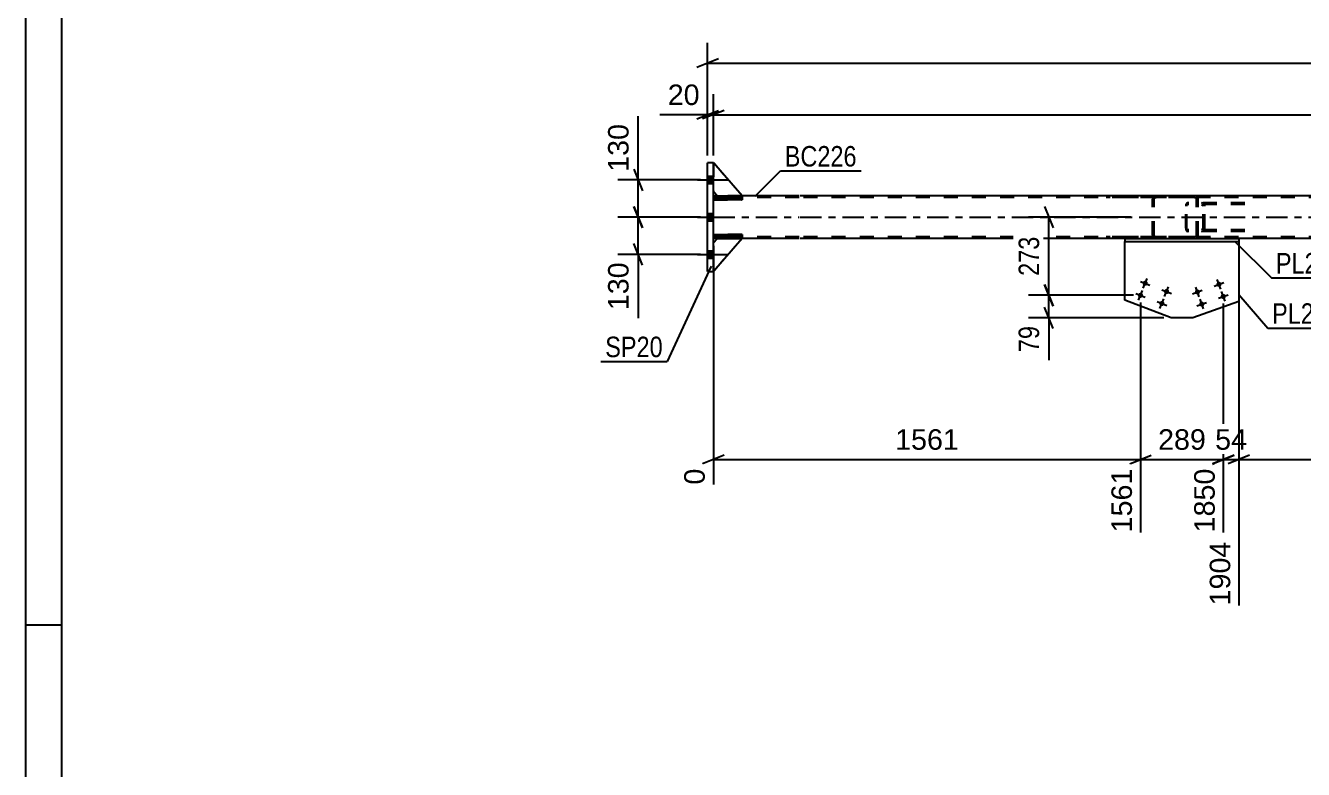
# Model space of a CAD drawing. Header units: millimetres. Extents: x -54 to 787, y -402 to 192.
# Drawn here: x -53.8 to 124.7, y -273.3 to -169.4 of the extents above; entities that cross this region are included whole.
import ezdxf

# ---------------------------------------------------------------- set-up
doc = ezdxf.new("R2010")
doc.units = ezdxf.units.MM
doc.linetypes.add('DXK_LINE_DOT2', pattern=[3.9198, 1.9599, -1.9599])
doc.linetypes.add('DXK_LINE_DOT3', pattern=[5.9187, 2.979, -0.9799, 0.9799, -0.9799])
doc.styles.add('Arial', font='ARIAL.TTF', dxfattribs={"height": 0.2})
doc.styles.add('Arial Narrow', font='ARIALN.TTF', dxfattribs={"height": 0.2})

# ---------------------------------------------------------------- blocks, each defined once
blk = doc.blocks.new('Unknown-122573057-1115')
at = {"color": 5, "linetype": 'Continuous'}
for p, q in [((-53.78, 191.89), (-53.78, -402.11)), ((-48.78, 186.89), (-48.78, -397.11)), ((-48.78, -253.11), (-53.78, -253.11))]:
    blk.add_line(p, q, dxfattribs=at)
blk = doc.blocks.new('Part-122573057-5070 - 5004')
at = {"color": 7, "linetype": 'DXK_LINE_DOT2'}
for p, q in [((46.27, -193.39), (42.27, -193.39)), ((42.27, -193.39), (42.27, -193.71)), ((42.27, -193.71), (42.27, -193.39)), ((42.27, -193.71), (46.27, -193.71)), ((42.87, -193.71), (42.87, -193.39)), ((46.27, -193.71), (46.27, -193.39))]:
    blk.add_line(p, q, dxfattribs=at)
blk = doc.blocks.new('Part-122573057-5018 - 5004')
at = {"color": 2, "linetype": 'Continuous'}
for p, q in [((42.27, -199.75), (42.87, -199.15)), ((46.27, -199.15), (42.27, -203.75)), ((42.87, -199.15), (46.27, -199.15))]:
    blk.add_line(p, q, dxfattribs=at)
at = {"color": 7, "linetype": 'DXK_LINE_DOT2'}
blk.add_line((42.27, -203.75), (42.27, -199.75), dxfattribs=at)
blk = doc.blocks.new('Part-122573057-5194 - 5004')
at = {"color": 7, "linetype": 'DXK_LINE_DOT2'}
for p, q in [((109.46, -193.15), (97.1, -193.15)), ((109.46, -193.39), (97.1, -193.39)), ((103.62, -193.44), (103.59, -193.63)), ((103.59, -198.67), (103.59, -193.63)), ((103.84, -193.63), (103.86, -193.54)), ((103.84, -198.67), (103.84, -193.63)), ((103.86, -193.54), (103.92, -193.46)), ((104.1, -193.15), (103.9, -193.18)), ((103.92, -193.46), (104, -193.41)), ((104, -193.41), (104.1, -193.39)), ((109.66, -193.18), (109.46, -193.15)), ((109.46, -193.39), (109.56, -193.41)), ((109.56, -193.41), (109.64, -193.46)), ((109.64, -193.46), (109.7, -193.54)), ((109.7, -193.54), (109.72, -193.63)), ((109.72, -198.67), (109.72, -193.63)), ((109.97, -193.63), (109.93, -193.44)), ((109.97, -198.67), (109.97, -193.63)), ((109.46, -198.91), (97.1, -198.91)), ((109.46, -199.15), (97.1, -199.15)), ((103.59, -198.67), (103.62, -198.85)), ((103.86, -198.76), (103.84, -198.67)), ((103.92, -198.84), (103.86, -198.76)), ((103.9, -199.11), (104.1, -199.15)), ((104, -198.89), (103.92, -198.84)), ((104.1, -198.91), (104, -198.89)), ((109.56, -198.89), (109.46, -198.91)), ((109.46, -199.15), (109.66, -199.11)), ((109.64, -198.84), (109.56, -198.89)), ((109.7, -198.76), (109.64, -198.84)), ((109.72, -198.67), (109.7, -198.76)), ((109.93, -198.85), (109.97, -198.67))]:
    blk.add_line(p, q, dxfattribs=at)
for centre, start, end in [((104.08, -193.65), 110.7583, 155.68), ((109.48, -193.65), 24.32, 69.2417), ((104.08, -198.65), 204.32, 249.2417), ((109.48, -198.65), 290.7583, 335.68)]:
    blk.add_arc(centre, 0.496, start, end, dxfattribs=at)
blk = doc.blocks.new('Part-122573057-5137 - 5004')
at = {"color": 2, "linetype": 'Continuous'}
for p, q in [((42.27, -198.59), (46.27, -198.59)), ((42.27, -198.59), (42.27, -198.91)), ((46.27, -198.91), (42.27, -198.91)), ((46.27, -198.59), (46.27, -198.91))]:
    blk.add_line(p, q, dxfattribs=at)
at = {"color": 7, "linetype": 'DXK_LINE_DOT2'}
for p, q in [((42.27, -198.91), (42.27, -198.59)), ((42.87, -198.91), (42.87, -198.59))]:
    blk.add_line(p, q, dxfattribs=at)
blk = doc.blocks.new('Part-122573057-5037 - 5004')
at = {"color": 7, "linetype": 'DXK_LINE_DOT2'}
for p, q in [((46.27, -198.59), (42.27, -198.59)), ((42.27, -198.59), (42.27, -198.91)), ((42.27, -198.91), (42.27, -198.59)), ((42.27, -198.91), (46.27, -198.91)), ((42.87, -198.91), (42.87, -198.59)), ((46.27, -198.91), (46.27, -198.59))]:
    blk.add_line(p, q, dxfattribs=at)
blk = doc.blocks.new('Part-122573057-5162 - 5004')
at = {"color": 2, "linetype": 'Continuous'}
for p, q in [((99.74, -207.72), (99.74, -199.55)), ((115.65, -199.55), (115.65, -207.94)), ((106.19, -210.21), (99.74, -207.72)), ((115.65, -207.94), (109.24, -210.21)), ((109.24, -210.21), (106.19, -210.21))]:
    blk.add_line(p, q, dxfattribs=at)
at = {"color": 7, "linetype": 'DXK_LINE_DOT2'}
blk.add_line((99.74, -199.55), (115.65, -199.55), dxfattribs=at)
blk = doc.blocks.new('Part-122573057-5066 - 5004')
at = {"color": 2, "linetype": 'Continuous'}
for p, q in [((42.27, -188.55), (41.47, -188.55)), ((41.47, -203.75), (41.47, -188.55)), ((42.27, -203.75), (42.27, -188.55)), ((41.47, -203.75), (42.27, -203.75))]:
    blk.add_line(p, q, dxfattribs=at)
blk = doc.blocks.new('Bolt-122573057-5071 - 5004')
at = {"linetype": 'Continuous'}
for points in [[(112.54, -205.65, -1), (113.22, -205.41, -1)], [(109.53, -206.72, -1), (110.21, -206.48, -1)], [(113.14, -207.34, -1), (113.82, -207.1, -1)], [(110.13, -208.41, -1), (110.81, -208.17, -1)]]:
    blk.add_hatch(color=1, dxfattribs=at).paths.add_polyline_path(points)
at = {"color": 1, "linetype": 'Continuous'}
for p, q in [((113.12, -206.21), (112.64, -204.85)), ((109.19, -206.84), (110.55, -206.36)), ((110.11, -207.28), (109.63, -205.92)), ((112.2, -205.77), (113.56, -205.29)), ((112.81, -207.46), (114.16, -206.98)), ((113.72, -207.9), (113.24, -206.54)), ((109.79, -208.53), (111.15, -208.05)), ((110.71, -208.97), (110.23, -207.61))]:
    blk.add_line(p, q, dxfattribs=at)
blk = doc.blocks.new('Part-122573057-5073 - 5004')
at = {"color": 2, "linetype": 'Continuous'}
for p, q in [((42.27, -193.39), (46.27, -193.39)), ((42.27, -193.39), (42.27, -193.71)), ((46.27, -193.71), (42.27, -193.71)), ((46.27, -193.39), (46.27, -193.71))]:
    blk.add_line(p, q, dxfattribs=at)
at = {"color": 7, "linetype": 'DXK_LINE_DOT2'}
for p, q in [((42.27, -193.71), (42.27, -193.39)), ((42.87, -193.71), (42.87, -193.39))]:
    blk.add_line(p, q, dxfattribs=at)
blk = doc.blocks.new('Part-122573057-5111 - 5004')
at = {"color": 7, "linetype": 'DXK_LINE_DOT2'}
for p, q in [((108.26, -194.44), (108.23, -194.63)), ((108.31, -194.29), (108.26, -194.44)), ((108.4, -194.18), (108.31, -194.29)), ((108.38, -194.54), (108.41, -194.46)), ((108.5, -194.15), (108.4, -194.18)), ((108.41, -194.46), (108.45, -194.41)), ((108.45, -194.41), (108.5, -194.39)), ((116.51, -194.15), (108.5, -194.15)), ((116.51, -194.39), (108.5, -194.39)), ((109.97, -194.39), (109.97, -194.15)), ((110.61, -194.18), (110.42, -194.15)), ((110.42, -194.39), (110.51, -194.41)), ((110.51, -194.41), (110.59, -194.46)), ((110.59, -194.46), (110.65, -194.54)), ((110.92, -194.63), (110.88, -194.44)), ((108.23, -197.67), (108.23, -194.63)), ((108.37, -194.63), (108.38, -194.54)), ((108.37, -197.67), (108.37, -194.63)), ((110.65, -194.54), (110.67, -194.63)), ((110.67, -197.67), (110.67, -194.63)), ((110.92, -197.67), (110.92, -194.63)), ((108.23, -197.67), (108.26, -197.85)), ((108.26, -197.85), (108.31, -198.01)), ((108.31, -198.01), (108.4, -198.11)), ((108.38, -197.76), (108.37, -197.67)), ((108.41, -197.84), (108.38, -197.76)), ((108.45, -197.89), (108.41, -197.84)), ((108.5, -197.91), (108.45, -197.89)), ((116.51, -197.91), (108.5, -197.91)), ((109.97, -198.15), (109.97, -197.91)), ((110.51, -197.89), (110.42, -197.91)), ((110.59, -197.84), (110.51, -197.89)), ((110.65, -197.76), (110.59, -197.84)), ((110.67, -197.67), (110.65, -197.76)), ((110.88, -197.85), (110.92, -197.67)), ((108.4, -198.11), (108.5, -198.15)), ((116.51, -198.15), (108.5, -198.15)), ((110.42, -198.15), (110.61, -198.11))]:
    blk.add_line(p, q, dxfattribs=at)
for centre, start, end in [((110.43, -194.64), 23.8951, 68.8487), ((110.43, -197.65), 291.1513, 336.1049)]:
    blk.add_arc(centre, 0.492, start, end, dxfattribs=at)
blk = doc.blocks.new('Part-122573057-5193 - 5004')
at = {"color": 2, "linetype": 'Continuous'}
for p, q in [((42.87, -193.15), (42.27, -193.15)), ((54.27, -193.15), (46.27, -193.15)), ((719.27, -193.15), (54.37, -193.15)), ((42.87, -199.15), (42.27, -199.15)), ((54.27, -199.15), (46.27, -199.15)), ((99.74, -199.15), (54.37, -199.15)), ((181.69, -199.15), (115.65, -199.15))]:
    blk.add_line(p, q, dxfattribs=at)
at = {"color": 7, "linetype": 'DXK_LINE_DOT2'}
for p, q in [((42.27, -199.15), (42.27, -193.15)), ((54.27, -193.39), (42.27, -193.39)), ((46.27, -193.15), (42.87, -193.15)), ((719.27, -193.39), (54.37, -193.39)), ((54.27, -198.91), (42.27, -198.91)), ((46.27, -199.15), (42.87, -199.15)), ((719.27, -198.91), (54.37, -198.91)), ((115.65, -199.15), (99.74, -199.15))]:
    blk.add_line(p, q, dxfattribs=at)
at = {"color": 7, "linetype": 'DXK_LINE_DOT3'}
for p, q in [((42.27, -196.15), (54.27, -196.15)), ((54.37, -196.15), (719.27, -196.15))]:
    blk.add_line(p, q, dxfattribs=at)
blk = doc.blocks.new('Part-122573057-5144 - 5004')
at = {"color": 7, "linetype": 'DXK_LINE_DOT2'}
for p, q in [((42.27, -199.75), (42.87, -199.15)), ((46.27, -199.15), (42.27, -203.75)), ((42.27, -203.75), (42.27, -199.75)), ((42.87, -199.15), (46.27, -199.15))]:
    blk.add_line(p, q, dxfattribs=at)
blk = doc.blocks.new('Part-122573057-5145 - 5004')
at = {"color": 7, "linetype": 'DXK_LINE_DOT2'}
for p, q in [((46.27, -193.15), (42.27, -188.55)), ((42.27, -188.55), (42.27, -192.55)), ((42.27, -192.55), (42.87, -193.15)), ((42.87, -193.15), (46.27, -193.15))]:
    blk.add_line(p, q, dxfattribs=at)
blk = doc.blocks.new('Part-122573057-5173 - 5004')
at = {"color": 2, "linetype": 'Continuous'}
for p, q in [((46.27, -193.15), (42.27, -188.55)), ((42.27, -192.55), (42.87, -193.15)), ((42.87, -193.15), (46.27, -193.15))]:
    blk.add_line(p, q, dxfattribs=at)
at = {"color": 7, "linetype": 'DXK_LINE_DOT2'}
blk.add_line((42.27, -188.55), (42.27, -192.55), dxfattribs=at)
blk = doc.blocks.new('Bolt-122573057-5200 - 5004')
at = {"linetype": 'Continuous'}
for points in [[(42.27, -191.47), (42.27, -190.43), (41.47, -190.43), (41.47, -191.47)], [(42.27, -191.47), (42.27, -190.43), (41.47, -190.43), (41.47, -191.47)], [(42.27, -191.47), (42.27, -190.43), (41.47, -190.43), (41.47, -191.47)], [(42.27, -196.67), (42.27, -195.63), (41.47, -195.63), (41.47, -196.67)], [(42.27, -196.67), (42.27, -195.63), (41.47, -195.63), (41.47, -196.67)], [(42.27, -201.87), (42.27, -200.83), (41.47, -200.83), (41.47, -201.87)], [(42.27, -201.87), (42.27, -200.83), (41.47, -200.83), (41.47, -201.87)], [(42.27, -201.87), (42.27, -200.83), (41.47, -200.83), (41.47, -201.87)]]:
    blk.add_hatch(color=1, dxfattribs=at).paths.add_polyline_path(points)
at = {"color": 1, "linetype": 'Continuous'}
for p, q in [((41.47, -190.43), (42.27, -190.43)), ((41.47, -190.43), (42.27, -190.43)), ((41.47, -190.43), (42.27, -190.43)), ((40.07, -190.95), (44.27, -190.95)), ((40.07, -190.95), (44.27, -190.95)), ((40.07, -190.95), (44.27, -190.95)), ((41.47, -191.47), (42.27, -191.47)), ((41.47, -191.47), (42.27, -191.47)), ((41.47, -191.47), (42.27, -191.47)), ((40.07, -196.15), (44.27, -196.15)), ((40.07, -196.15), (44.27, -196.15)), ((41.47, -195.63), (42.27, -195.63)), ((41.47, -195.63), (42.27, -195.63)), ((41.47, -196.67), (42.27, -196.67)), ((41.47, -196.67), (42.27, -196.67)), ((40.07, -201.35), (44.27, -201.35)), ((40.07, -201.35), (44.27, -201.35)), ((40.07, -201.35), (44.27, -201.35)), ((41.47, -200.83), (42.27, -200.83)), ((41.47, -200.83), (42.27, -200.83)), ((41.47, -200.83), (42.27, -200.83)), ((41.47, -201.87), (42.27, -201.87)), ((41.47, -201.87), (42.27, -201.87)), ((41.47, -201.87), (42.27, -201.87))]:
    blk.add_line(p, q, dxfattribs=at)
blk = doc.blocks.new('Bolt-122573057-5212 - 5004')
at = {"linetype": 'Continuous'}
for points in [[(102.23, -205.25, -1), (102.91, -205.51, -1)], [(101.58, -206.93, -1), (102.26, -207.19, -1)], [(105.22, -206.41, -1), (105.89, -206.67, -1)], [(104.57, -208.08, -1), (105.24, -208.34, -1)]]:
    blk.add_hatch(color=1, dxfattribs=at).paths.add_polyline_path(points)
at = {"color": 1, "linetype": 'Continuous'}
for p, q in [((101.9, -205.12), (103.24, -205.64)), ((102.31, -206.05), (102.83, -204.71)), ((101.25, -206.8), (102.59, -207.32)), ((101.66, -207.73), (102.18, -206.39)), ((104.88, -206.28), (106.23, -206.8)), ((105.29, -207.21), (105.81, -205.86)), ((104.23, -207.95), (105.58, -208.47)), ((104.64, -208.89), (105.16, -207.54))]:
    blk.add_line(p, q, dxfattribs=at)
blk = doc.blocks.new('Part-122573057-5281 - 5004')
at = {"color": 2, "linetype": 'Continuous'}
for p, q in [((99.74, -199.15), (99.74, -199.55)), ((99.74, -199.15), (115.65, -199.15)), ((99.74, -199.55), (115.65, -199.55)), ((115.65, -199.15), (115.65, -199.55))]:
    blk.add_line(p, q, dxfattribs=at)
blk = doc.blocks.new('StraightDimension-122573057-5486 - 5004')
at = {"color": 7, "linetype": 'Continuous'}
for p, q in [((101.92, -208.06), (101.92, -240.17)), ((113.48, -208.22), (113.48, -240.17)), ((100.42, -230.58), (103.42, -229.38)), ((101.92, -229.98), (113.48, -229.98)), ((114.98, -229.38), (111.98, -230.58))]:
    blk.add_line(p, q, dxfattribs=at)
at = {"color": 0}
blk.add_wipeout([(111.64, -229.23), (111.64, -225.03), (103.77, -225.03), (103.77, -229.23)], dxfattribs=at)
at = {"color": 0, "linetype": 'Continuous'}
blk.add_wipeout([(112.88, -230.68), (108.68, -230.68), (108.68, -240.77), (112.88, -240.77)], dxfattribs=at)
at = {"color": 3, "style": 'Arial'}
blk.add_text('289', height=2.865, dxfattribs=at).set_placement((104.37, -228.63))
at = {"color": 3, "linetype": 'Continuous', "style": 'Arial'}
blk.add_text('1850', height=2.865, rotation=90.0002, dxfattribs=at).set_placement((112.28, -240.17))
blk = doc.blocks.new('StraightDimension-122573057-5416 - 5004')
at = {"color": 7, "linetype": 'Continuous'}
for p, q in [((100.59, -196.15), (86.26, -196.15)), ((88.51, -194.65), (89.71, -197.65)), ((89.11, -207.06), (89.11, -196.15)), ((89.71, -208.56), (88.51, -205.56)), ((100.92, -207.06), (86.26, -207.06))]:
    blk.add_line(p, q, dxfattribs=at)
at = {"color": 0}
blk.add_wipeout([(88.36, -198.26), (84.16, -198.26), (84.16, -204.95), (88.36, -204.95)], dxfattribs=at)
at = {"color": 3, "style": 'Arial Narrow'}
blk.add_text('273', height=2.863, rotation=90.0002, dxfattribs=at).set_placement((87.76, -204.35))
blk = doc.blocks.new('StraightDimension-122573057-5432 - 5004')
at = {"color": 7, "linetype": 'Continuous'}
for p, q in [((88.51, -205.56), (89.71, -208.56)), ((100.92, -207.06), (86.26, -207.06)), ((89.71, -211.71), (88.51, -208.71)), ((89.11, -210.21), (89.11, -207.06)), ((105.19, -210.21), (86.26, -210.21))]:
    blk.add_line(p, q, dxfattribs=at)
at = {"color": 0}
blk.add_wipeout([(88.36, -210.74), (84.16, -210.74), (84.16, -215.6), (88.36, -215.6)], dxfattribs=at)
at = {"color": 7, "linetype": 'Continuous'}
blk.add_line((89.11, -210.21), (89.11, -216.12), dxfattribs=at)
blk.add_line((89.11, -210.21), (89.11, -216.12), dxfattribs=at)
at = {"color": 3, "style": 'Arial Narrow'}
blk.add_text('79', height=2.863, rotation=90.0002, dxfattribs=at).set_placement((87.76, -215))
blk = doc.blocks.new('StraightDimension-122573057-5443 - 5004')
at = {"color": 7, "linetype": 'Continuous'}
for p, q in [((40.47, -196.15), (28.93, -196.15)), ((31.18, -194.65), (32.38, -197.65)), ((31.78, -201.35), (31.78, -196.15)), ((32.38, -202.85), (31.18, -199.85)), ((40.47, -201.35), (28.93, -201.35))]:
    blk.add_line(p, q, dxfattribs=at)
at = {"color": 0}
blk.add_wipeout([(31.03, -201.87), (26.83, -201.87), (26.83, -209.74), (31.03, -209.74)], dxfattribs=at)
at = {"color": 7, "linetype": 'Continuous'}
blk.add_line((31.78, -201.35), (31.78, -210.27), dxfattribs=at)
blk.add_line((31.78, -201.35), (31.78, -210.27), dxfattribs=at)
at = {"color": 3, "style": 'Arial'}
blk.add_text('130', height=2.865, rotation=90.0002, dxfattribs=at).set_placement((30.43, -209.14))
blk = doc.blocks.new('StraightDimension-122573057-5451 - 5004')
at = {"color": 7, "linetype": 'Continuous'}
for p, q in [((31.18, -189.45), (32.38, -192.45)), ((40.47, -190.95), (28.93, -190.95)), ((31.78, -196.15), (31.78, -190.95)), ((40.47, -196.15), (28.93, -196.15)), ((32.38, -197.65), (31.18, -194.65))]:
    blk.add_line(p, q, dxfattribs=at)
at = {"color": 0}
blk.add_wipeout([(31.03, -182.55), (26.83, -182.55), (26.83, -190.42), (31.03, -190.42)], dxfattribs=at)
at = {"color": 7, "linetype": 'Continuous'}
blk.add_line((31.78, -190.95), (31.78, -182.03), dxfattribs=at)
blk.add_line((31.78, -190.95), (31.78, -182.03), dxfattribs=at)
at = {"color": 3, "style": 'Arial'}
blk.add_text('130', height=2.865, rotation=90.0002, dxfattribs=at).set_placement((30.43, -189.82))
blk = doc.blocks.new('StraightDimension-122573057-5477 - 5004')
at = {"color": 7, "linetype": 'Continuous'}
for p, q in [((42.27, -200.15), (42.27, -233.5)), ((101.92, -208.06), (101.92, -240.17)), ((43.77, -229.38), (40.77, -230.58)), ((42.27, -229.98), (101.92, -229.98)), ((100.42, -230.58), (103.42, -229.38))]:
    blk.add_line(p, q, dxfattribs=at)
at = {"color": 0}
blk.add_wipeout([(77.14, -229.23), (77.14, -225.03), (67.05, -225.03), (67.05, -229.23)], dxfattribs=at)
at = {"color": 0, "linetype": 'Continuous'}
for points in [[(41.67, -230.68), (37.47, -230.68), (37.47, -234.1), (41.67, -234.1)], [(101.32, -230.68), (97.12, -230.68), (97.12, -240.77), (101.32, -240.77)]]:
    blk.add_wipeout(points, dxfattribs=at)
at = {"color": 3, "style": 'Arial'}
blk.add_text('1561', height=2.865, dxfattribs=at).set_placement((67.65, -228.63))
at = {"color": 3, "linetype": 'Continuous', "style": 'Arial'}
for s, height, p in [('0', 2.87, (41.07, -233.5)), ('1561', 2.865, (100.72, -240.17))]:
    blk.add_text(s, height=height, rotation=90.0002, dxfattribs=at).set_placement(p)
blk = doc.blocks.new('StraightDimension-122573057-5495 - 5004')
at = {"color": 7, "linetype": 'Continuous'}
for p, q in [((115.65, -200.55), (115.65, -250.37)), ((113.48, -208.22), (113.48, -240.17)), ((111.98, -230.58), (114.98, -229.38)), ((113.48, -229.98), (115.65, -229.98)), ((117.15, -229.38), (114.15, -230.58))]:
    blk.add_line(p, q, dxfattribs=at)
at = {"color": 0}
blk.add_wipeout([(117.39, -229.23), (117.39, -225.03), (111.74, -225.03), (111.74, -229.23)], dxfattribs=at)
at = {"color": 0, "linetype": 'Continuous'}
blk.add_wipeout([(115.05, -240.88), (110.85, -240.88), (110.85, -250.97), (115.05, -250.97)], dxfattribs=at)
at = {"color": 3, "style": 'Arial'}
blk.add_text('54', height=2.865, dxfattribs=at).set_placement((112.34, -228.63))
at = {"color": 3, "linetype": 'Continuous', "style": 'Arial'}
blk.add_text('1904', height=2.865, rotation=90.0002, dxfattribs=at).set_placement((114.45, -250.37))
blk = doc.blocks.new('StraightDimension-122573057-5502 - 5004')
at = {"color": 7, "linetype": 'Continuous'}
for p, q in [((115.65, -200.55), (115.65, -250.37)), ((183.85, -218.12), (183.85, -240.17)), ((117.15, -229.38), (114.15, -230.58)), ((115.65, -229.98), (183.85, -229.98)), ((182.35, -230.58), (185.35, -229.38))]:
    blk.add_line(p, q, dxfattribs=at)
at = {"color": 0}
blk.add_wipeout([(154.8, -229.23), (154.8, -225.03), (144.7, -225.03), (144.7, -229.23)], dxfattribs=at)
at = {"color": 0, "linetype": 'Continuous'}
blk.add_wipeout([(183.25, -230.68), (179.05, -230.68), (179.05, -240.77), (183.25, -240.77)], dxfattribs=at)
at = {"color": 3, "style": 'Arial'}
blk.add_text('1705', height=2.865, dxfattribs=at).set_placement((145.3, -228.63))
at = {"color": 3, "linetype": 'Continuous', "style": 'Arial'}
blk.add_text('3609', height=2.865, rotation=90.0002, dxfattribs=at).set_placement((182.65, -240.17))
blk = doc.blocks.new('StraightDimension-122573057-5857 - 5004')
at = {"color": 7, "linetype": 'Continuous'}
for p, q in [((41.47, -187.55), (41.47, -171.8)), ((42.97, -174.05), (39.97, -175.25)), ((41.47, -174.65), (732.17, -174.65))]:
    blk.add_line(p, q, dxfattribs=at)
blk = doc.blocks.new('StraightDimension-122573057-5884 - 5004')
at = {"color": 7, "linetype": 'Continuous'}
for p, q in [((42.27, -187.55), (42.27, -178.99)), ((43.77, -181.24), (40.77, -182.44)), ((42.27, -181.84), (731.37, -181.84))]:
    blk.add_line(p, q, dxfattribs=at)
blk = doc.blocks.new('StraightDimension-122573057-5906 - 5004')
at = {"color": 7, "linetype": 'Continuous'}
for p, q in [((41.47, -187.55), (41.47, -178.99)), ((42.27, -187.55), (42.27, -178.99)), ((39.97, -182.44), (42.97, -181.24)), ((43.77, -181.24), (40.77, -182.44)), ((41.47, -181.84), (42.27, -181.84))]:
    blk.add_line(p, q, dxfattribs=at)
at = {"color": 0}
blk.add_wipeout([(40.95, -181.09), (40.95, -176.89), (35.3, -176.89), (35.3, -181.09)], dxfattribs=at)
at = {"color": 7, "linetype": 'Continuous'}
blk.add_line((41.47, -181.84), (34.78, -181.84), dxfattribs=at)
blk.add_line((41.47, -181.84), (34.78, -181.84), dxfattribs=at)
at = {"color": 3, "style": 'Arial'}
blk.add_text('20', height=2.865, dxfattribs=at).set_placement((35.9, -180.49))
blk = doc.blocks.new('Mark-122573057-5062 - 5004')
at = {"color": 0}
blk.add_wipeout([(35.21, -215.7), (35.21, -212.7), (27.17, -212.7), (27.17, -215.7)], dxfattribs=at)
blk.add_wipeout([(35.21, -215.7), (35.21, -212.7), (27.17, -212.7), (27.17, -215.7)], dxfattribs=at)
at = {"color": 30, "linetype": 'Continuous'}
for p in [(41.97, -202.97), (26.57, -216.3)]:
    blk.add_line(p, (35.81, -216.3), dxfattribs=at)
at = {"color": 3, "style": 'Arial Narrow'}
blk.add_text('SP20', height=2.863, dxfattribs=at).set_placement((27.17, -215.7))
blk = doc.blocks.new('Mark-122573057-5158 - 5004')
at = {"color": 0}
blk.add_wipeout([(129.79, -211.04), (129.79, -208.04), (120.29, -208.04), (120.29, -211.04)], dxfattribs=at)
blk.add_wipeout([(129.79, -211.04), (129.79, -208.04), (120.29, -208.04), (120.29, -211.04)], dxfattribs=at)
at = {"color": 30, "linetype": 'Continuous'}
for p, q in [((115.65, -206.95), (119.69, -211.64)), ((119.69, -211.64), (130.39, -211.64))]:
    blk.add_line(p, q, dxfattribs=at)
at = {"color": 3, "style": 'Arial Narrow'}
blk.add_text('PL223', height=2.863, dxfattribs=at).set_placement((120.29, -211.04))
blk = doc.blocks.new('Mark-122573057-5189 - 5004')
at = {"color": 0}
blk.add_wipeout([(62.29, -189.08), (62.29, -186.08), (52.24, -186.08), (52.24, -189.08)], dxfattribs=at)
blk.add_wipeout([(62.29, -189.08), (62.29, -186.08), (52.24, -186.08), (52.24, -189.08)], dxfattribs=at)
at = {"color": 30, "linetype": 'Continuous'}
for p, q in [((48.11, -193.22), (51.64, -189.68)), ((51.64, -189.68), (62.89, -189.68))]:
    blk.add_line(p, q, dxfattribs=at)
at = {"color": 3, "style": 'Arial Narrow'}
blk.add_text('BC226', height=2.863, dxfattribs=at).set_placement((52.24, -189.08))
blk = doc.blocks.new('Mark-122573057-5277 - 5004')
at = {"color": 0}
blk.add_wipeout([(130.33, -204.02), (130.33, -201.02), (120.82, -201.02), (120.82, -204.02)], dxfattribs=at)
blk.add_wipeout([(130.33, -204.02), (130.33, -201.02), (120.82, -201.02), (120.82, -204.02)], dxfattribs=at)
at = {"color": 30, "linetype": 'Continuous'}
for p, q in [((115.07, -199.55), (120.22, -204.62)), ((120.22, -204.62), (130.93, -204.62))]:
    blk.add_line(p, q, dxfattribs=at)
at = {"color": 3, "style": 'Arial Narrow'}
blk.add_text('PL201', height=2.863, dxfattribs=at).set_placement((120.82, -204.02))

msp = doc.modelspace()

# ---------------------------------------------------------------- block references
for name in ['Unknown-122573057-1115', 'Part-122573057-5066 - 5004', 'Part-122573057-5145 - 5004', 'Part-122573057-5173 - 5004', 'Bolt-122573057-5200 - 5004', 'Part-122573057-5193 - 5004', 'Part-122573057-5070 - 5004', 'Part-122573057-5073 - 5004', 'Part-122573057-5194 - 5004', 'Part-122573057-5111 - 5004', 'Part-122573057-5137 - 5004', 'Part-122573057-5037 - 5004', 'Part-122573057-5018 - 5004', 'Part-122573057-5144 - 5004', 'Part-122573057-5281 - 5004', 'Part-122573057-5162 - 5004', 'Bolt-122573057-5212 - 5004', 'Bolt-122573057-5071 - 5004']:
    msp.add_blockref(name, (0, 0))

# ---------------------------------------------------------------- next in the draw order: block references
for name in ['StraightDimension-122573057-5443 - 5004', 'StraightDimension-122573057-5486 - 5004']:
    msp.add_blockref(name, (0, 0))

# ---------------------------------------------------------------- next in the draw order: block references
for name in ['StraightDimension-122573057-5451 - 5004', 'StraightDimension-122573057-5416 - 5004', 'StraightDimension-122573057-5495 - 5004']:
    msp.add_blockref(name, (0, 0))

# ---------------------------------------------------------------- next in the draw order: block references
for name in ['StraightDimension-122573057-5857 - 5004', 'StraightDimension-122573057-5502 - 5004', 'StraightDimension-122573057-5432 - 5004']:
    msp.add_blockref(name, (0, 0))

# ---------------------------------------------------------------- next in the draw order: block references
for name in ['StraightDimension-122573057-5884 - 5004', 'Mark-122573057-5277 - 5004', 'StraightDimension-122573057-5477 - 5004', 'Mark-122573057-5158 - 5004']:
    msp.add_blockref(name, (0, 0))

# ---------------------------------------------------------------- next in the draw order: block references
for name in ['StraightDimension-122573057-5906 - 5004', 'Mark-122573057-5189 - 5004', 'Mark-122573057-5062 - 5004']:
    msp.add_blockref(name, (0, 0))

doc.saveas('drawing.dxf')
